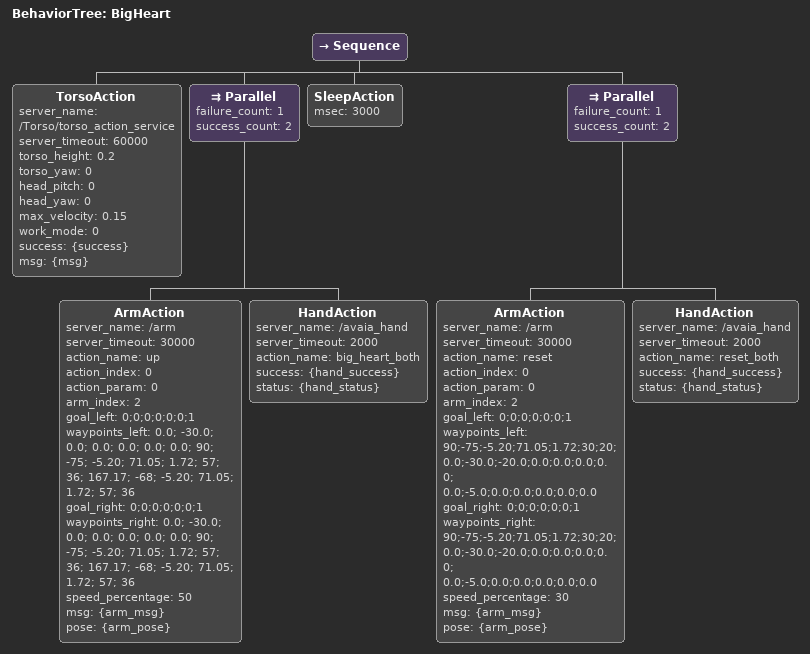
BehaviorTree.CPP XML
<?xml version="1.0" encoding="UTF-8"?>
<root BTCPP_format="4"
      main_tree_to_execute="BigHeart">
  <BehaviorTree ID="BigHeart">
    <Sequence>
      <TorsoAction server_name="/Torso/torso_action_service"
                   server_timeout="60000"
                   torso_height="0.2"
                   torso_yaw="0"
                   head_pitch="0"
                   head_yaw="0"
                   max_velocity="0.15"
                   work_mode="0"
                   success="{success}"
                   msg="{msg}"/>
      <Parallel failure_count="1"
                success_count="2">
        <ArmAction server_name="/arm"
                  server_timeout="30000"
                  action_name="up"
                  action_index="0"
                  action_param="0"
                  arm_index="2"
                  goal_left="0;0;0;0;0;0;1"
                  waypoints_left="0.0; -30.0; 0.0; 0.0; 0.0; 0.0; 0.0;
                                  90; -75; -5.20; 71.05; 1.72; 57; 36;
                                  167.17; -68; -5.20; 71.05; 1.72; 57; 36"
                  goal_right="0;0;0;0;0;0;1"
                  waypoints_right="0.0; -30.0; 0.0; 0.0; 0.0; 0.0; 0.0;
                                  90; -75; -5.20; 71.05; 1.72; 57; 36;
                                  167.17; -68; -5.20; 71.05; 1.72; 57; 36"
                  speed_percentage="50"
                  msg="{arm_msg}"
                  pose="{arm_pose}"/>
        <HandAction server_name="/avaia_hand"
                  server_timeout="2000"
                  action_name="big_heart_both"
                  success="{hand_success}"
                  status="{hand_status}"/>
      </Parallel>
      <SleepAction msec="3000"/>
      <Parallel failure_count="1"
                success_count="2">
        <ArmAction server_name="/arm"
                  server_timeout="30000"
                  action_name="reset"
                  action_index="0"
                  action_param="0"
                  arm_index="2"
                  goal_left="0;0;0;0;0;0;1"
                  waypoints_left=
                                "90;-75;-5.20;71.05;1.72;30;20;
                              0.0;-30.0;-20.0;0.0;0.0;0.0;0.0;
                              0.0;-5.0;0.0;0.0;0.0;0.0;0.0"
                  goal_right="0;0;0;0;0;0;1"
                  waypoints_right="90;-75;-5.20;71.05;1.72;30;20;
                              0.0;-30.0;-20.0;0.0;0.0;0.0;0.0;
                              0.0;-5.0;0.0;0.0;0.0;0.0;0.0"
                  speed_percentage="30"
                  msg="{arm_msg}"
                  pose="{arm_pose}"/>
        <HandAction server_name="/avaia_hand"
                  server_timeout="2000"
                  action_name="reset_both"
                  success="{hand_success}"
                  status="{hand_status}"/>
      </Parallel>
    </Sequence>
  </BehaviorTree>
</root>
